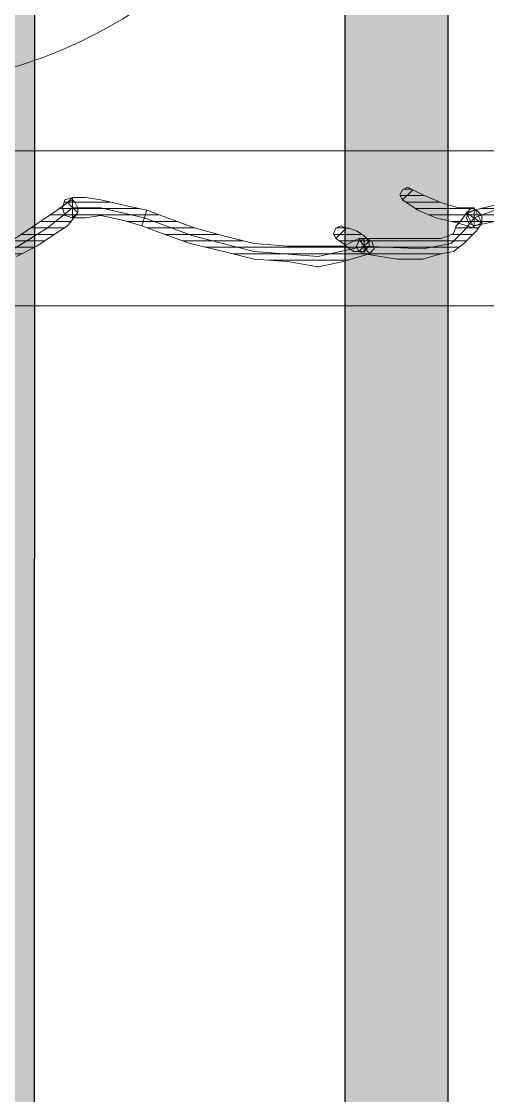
# Model space of a CAD drawing. Header units: centimetres. Extents: x 54005 to 61405, y 90310 to 94744.
# Drawn here: x 56540.7 to 56549.72, y 92815.06 to 92835.84 of the extents above; entities that cross this region are included whole.
import ezdxf

# ---------------------------------------------------------------- set-up
doc = ezdxf.new("R2010")
doc.units = ezdxf.units.CM
doc.header["$LTSCALE"] = 25
doc.linetypes.add('DASHDOT2', pattern=[0.5, 0.25, -0.125, 0, -0.125])
doc.layers.get('0').update_dxf_attribs({"lineweight": 0})
doc.layers.add('BA_axis', color=5, linetype='DASHDOT2')
doc.layers.add('OC-Mutfak_Ekipman', color=252, linetype='Continuous')
pattern_1 = [(360, (-5108.51305, -673.59423), (1e-16, 0.125), [25])]

# ---------------------------------------------------------------- blocks, each defined once
blk = doc.blocks.new('salatabar')
at = {"layer": 'OC-Mutfak_Ekipman'}
h = blk.add_hatch(color=256, dxfattribs=at)
h.dxf.hatch_style = 1
h.paths.add_polyline_path([(93530.033, -81107.494, 0.414212), (93531.033, -81108.494, 0.41421), (93532.033, -81107.494), (93532.045, -80959.494, 0.414217), (93531.045, -80958.494, 0.414216), (93530.045, -80959.494)])
h.paths.add_polyline_path([(93522.033, -81107.493, 0.414217), (93523.033, -81108.493, 0.414216), (93524.033, -81107.493), (93524.045, -80959.493, 0.414212), (93523.045, -80958.493, 0.41421), (93522.045, -80959.493)])
h.paths.add_polyline_path([(93514.033, -81107.493, 0.414217), (93515.033, -81108.493, 0.41421), (93516.033, -81107.493), (93516.045, -80959.493, 0.414217), (93515.045, -80958.493, 0.41421), (93514.045, -80959.493)])
h.paths.add_polyline_path([(93508.045, -80959.492, 0.414217), (93507.045, -80958.492, 0.41421), (93506.045, -80959.492), (93506.033, -81107.492, 0.414217), (93507.033, -81108.492, 0.41421), (93508.033, -81107.492)])
h.paths.add_polyline_path([(93498.033, -81107.492, 0.414217), (93499.033, -81108.492, 0.41421), (93500.033, -81107.492), (93500.045, -80959.492, 0.414217), (93499.045, -80958.492, 0.41421), (93498.045, -80959.492)])
for p, q in [((93514.045, -80959.493), (93514.033, -81107.493)), ((93516.033, -81107.493), (93516.045, -80959.493)), ((93522.045, -80959.493), (93522.033, -81107.493))]:
    blk.add_line(p, q, dxfattribs=at)
blk = doc.blocks.new('by')
at = {"ltscale": 30}
h = blk.add_hatch(dxfattribs=at)
h.set_pattern_fill('DC_LINES', color=256, scale=0.1, style=0)
h.set_pattern_definition(pattern_1)
edge = h.paths.add_edge_path(flags=0)
edge.add_line((6373.097, 2248.551), (6372.702, 2248.501))
edge.add_line((6372.702, 2248.501), (6372.405, 2248.402))
edge.add_line((6372.405, 2248.402), (6372.009, 2248.253))
edge.add_line((6372.009, 2248.253), (6371.663, 2248.104))
edge.add_line((6371.663, 2248.104), (6371.366, 2247.905))
edge.add_line((6371.366, 2247.905), (6371.069, 2247.706))
edge.add_line((6371.069, 2247.706), (6370.772, 2247.508))
edge.add_line((6370.772, 2247.508), (6370.575, 2247.359))
edge.add_line((6370.575, 2247.359), (6370.377, 2247.557))
edge.add_line((6370.377, 2247.557), (6370.575, 2247.806))
edge.add_line((6370.575, 2247.806), (6370.871, 2248.004))
edge.add_line((6370.871, 2248.004), (6371.168, 2248.203))
edge.add_line((6371.168, 2248.203), (6371.564, 2248.402))
edge.add_line((6371.564, 2248.402), (6371.91, 2248.551))
edge.add_line((6371.91, 2248.551), (6372.306, 2248.7))
edge.add_line((6372.306, 2248.7), (6372.702, 2248.799))
edge.add_line((6372.702, 2248.799), (6373.097, 2248.849))
h = blk.add_hatch(dxfattribs=at)
h.set_pattern_fill('DC_LINES', color=256, scale=0.1, style=0)
h.set_pattern_definition(pattern_1)
edge = h.paths.add_edge_path(flags=0)
edge.add_line((6370.475, 2247.657), (6370.377, 2247.557))
edge.add_line((6370.377, 2247.557), (6370.575, 2247.806))
edge.add_line((6370.575, 2247.806), (6370.871, 2248.004))
edge.add_line((6370.871, 2248.004), (6371.168, 2248.203))
edge.add_line((6371.168, 2248.203), (6371.564, 2248.402))
edge.add_line((6371.564, 2248.402), (6371.91, 2248.551))
edge.add_line((6371.91, 2248.551), (6372.306, 2248.7))
edge.add_line((6372.306, 2248.7), (6372.702, 2248.799))
edge.add_line((6372.702, 2248.799), (6373.097, 2248.849))
edge.add_line((6373.097, 2248.849), (6373.097, 2248.551))
edge.add_line((6373.097, 2248.551), (6372.702, 2248.501))
edge.add_line((6372.702, 2248.501), (6372.405, 2248.402))
edge.add_line((6372.405, 2248.402), (6372.009, 2248.253))
edge.add_line((6372.009, 2248.253), (6371.663, 2248.104))
edge.add_line((6371.663, 2248.104), (6371.366, 2247.905))
edge.add_line((6371.366, 2247.905), (6371.069, 2247.706))
edge.add_line((6371.069, 2247.706), (6370.772, 2247.508))
edge.add_line((6370.772, 2247.508), (6370.575, 2247.359))
edge.add_line((6370.575, 2247.359), (6370.475, 2247.259))
edge.add_line((6370.475, 2247.259), (6370.575, 2247.359))
edge.add_line((6370.575, 2247.359), (6370.475, 2247.309))
edge.add_line((6370.475, 2247.309), (6370.426, 2247.359))
edge.add_line((6370.426, 2247.359), (6370.377, 2247.458))
edge.add_line((6370.377, 2247.458), (6370.377, 2247.557))
h = blk.add_hatch(dxfattribs=at)
h.set_pattern_fill('DC_LINES', color=256, scale=0.1, style=0)
h.set_pattern_definition(pattern_1)
edge = h.paths.add_edge_path(flags=0)
edge.add_line((6364.934, 2248.054), (6364.836, 2248.054))
edge.add_line((6364.836, 2248.054), (6364.192, 2248.054))
edge.add_line((6364.192, 2248.054), (6363.697, 2248.054))
edge.add_line((6363.697, 2248.054), (6363.351, 2248.054))
edge.add_line((6363.351, 2248.054), (6363.203, 2248.004))
edge.add_line((6363.203, 2248.004), (6363.104, 2247.955))
edge.add_line((6363.104, 2247.955), (6363.054, 2247.806))
edge.add_line((6363.054, 2247.806), (6362.955, 2247.706))
edge.add_line((6362.955, 2247.706), (6362.856, 2247.557))
edge.add_line((6362.856, 2247.557), (6362.559, 2247.756))
edge.add_line((6362.559, 2247.756), (6362.658, 2247.905))
edge.add_line((6362.658, 2247.905), (6362.758, 2248.004))
edge.add_line((6362.758, 2248.004), (6362.906, 2248.153))
edge.add_line((6362.906, 2248.153), (6363.104, 2248.302))
edge.add_line((6363.104, 2248.302), (6363.351, 2248.352))
edge.add_line((6363.351, 2248.352), (6363.697, 2248.451))
edge.add_line((6363.697, 2248.451), (6364.192, 2248.451))
edge.add_line((6364.192, 2248.451), (6364.836, 2248.352))
edge.add_line((6364.836, 2248.352), (6364.736, 2248.352))
edge.add_line((6364.736, 2248.352), (6364.836, 2248.352))
edge.add_line((6364.836, 2248.352), (6364.934, 2248.302))
edge.add_line((6364.934, 2248.302), (6364.984, 2248.203))
edge.add_line((6364.984, 2248.203), (6364.934, 2248.104))
edge.add_line((6364.934, 2248.104), (6364.836, 2248.054))
h = blk.add_hatch(dxfattribs=at)
h.set_pattern_fill('DC_LINES', color=256, scale=0.1, style=0)
h.set_pattern_definition(pattern_1)
edge = h.paths.add_edge_path(flags=0)
edge.add_line((6362.708, 2247.458), (6362.559, 2247.756))
edge.add_line((6362.559, 2247.756), (6362.658, 2247.905))
edge.add_line((6362.658, 2247.905), (6362.758, 2248.004))
edge.add_line((6362.758, 2248.004), (6362.906, 2248.153))
edge.add_line((6362.906, 2248.153), (6363.104, 2248.302))
edge.add_line((6363.104, 2248.302), (6363.351, 2248.352))
edge.add_line((6363.351, 2248.352), (6363.697, 2248.451))
edge.add_line((6363.697, 2248.451), (6364.192, 2248.451))
edge.add_line((6364.192, 2248.451), (6364.836, 2248.352))
edge.add_line((6364.836, 2248.352), (6364.836, 2248.054))
edge.add_line((6364.836, 2248.054), (6364.192, 2248.054))
edge.add_line((6364.192, 2248.054), (6363.697, 2248.054))
edge.add_line((6363.697, 2248.054), (6363.351, 2248.054))
edge.add_line((6363.351, 2248.054), (6363.203, 2248.004))
edge.add_line((6363.203, 2248.004), (6363.104, 2247.955))
edge.add_line((6363.104, 2247.955), (6363.054, 2247.806))
edge.add_line((6363.054, 2247.806), (6362.955, 2247.706))
edge.add_line((6362.955, 2247.706), (6362.856, 2247.557))
edge.add_line((6362.856, 2247.557), (6362.708, 2247.855))
edge.add_line((6362.708, 2247.855), (6362.856, 2247.557))
edge.add_line((6362.856, 2247.557), (6362.758, 2247.458))
edge.add_line((6362.758, 2247.458), (6362.658, 2247.508))
edge.add_line((6362.658, 2247.508), (6362.559, 2247.607))
edge.add_line((6362.559, 2247.607), (6362.559, 2247.756))
h = blk.add_hatch(dxfattribs=at)
h.set_pattern_fill('DC_LINES', color=256, scale=0.1, style=0)
h.set_pattern_definition(pattern_1)
edge = h.paths.add_edge_path(flags=0)
edge.add_line((6364.836, 2248.352), (6364.736, 2248.352))
edge.add_line((6364.736, 2248.352), (6365.231, 2248.501))
edge.add_line((6365.231, 2248.501), (6365.726, 2248.6))
edge.add_line((6365.726, 2248.6), (6366.32, 2248.501))
edge.add_line((6366.32, 2248.501), (6366.963, 2248.451))
edge.add_line((6366.963, 2248.451), (6367.556, 2248.302))
edge.add_line((6367.556, 2248.302), (6368.2, 2248.153))
edge.add_line((6368.2, 2248.153), (6368.744, 2247.955))
edge.add_line((6368.744, 2247.955), (6369.139, 2247.806))
edge.add_line((6369.139, 2247.806), (6369.041, 2247.508))
edge.add_line((6369.041, 2247.508), (6368.645, 2247.657))
edge.add_line((6368.645, 2247.657), (6368.1, 2247.855))
edge.add_line((6368.1, 2247.855), (6367.556, 2248.004))
edge.add_line((6367.556, 2248.004), (6366.963, 2248.153))
edge.add_line((6366.963, 2248.153), (6366.32, 2248.203))
edge.add_line((6366.32, 2248.203), (6365.726, 2248.203))
edge.add_line((6365.726, 2248.203), (6365.231, 2248.203))
edge.add_line((6365.231, 2248.203), (6364.934, 2248.054))
edge.add_line((6364.934, 2248.054), (6364.836, 2248.054))
edge.add_line((6364.836, 2248.054), (6364.934, 2248.054))
edge.add_line((6364.934, 2248.054), (6364.786, 2248.054))
edge.add_line((6364.786, 2248.054), (6364.687, 2248.104))
edge.add_line((6364.687, 2248.104), (6364.637, 2248.253))
edge.add_line((6364.637, 2248.253), (6364.736, 2248.352))
h = blk.add_hatch(dxfattribs=at)
h.set_pattern_fill('DC_LINES', color=256, scale=0.1, style=0)
h.set_pattern_definition(pattern_1)
edge = h.paths.add_edge_path(flags=0)
edge.add_line((6369.041, 2247.508), (6368.645, 2247.657))
edge.add_line((6368.645, 2247.657), (6368.1, 2247.855))
edge.add_line((6368.1, 2247.855), (6367.556, 2248.004))
edge.add_line((6367.556, 2248.004), (6366.963, 2248.153))
edge.add_line((6366.963, 2248.153), (6366.32, 2248.203))
edge.add_line((6366.32, 2248.203), (6365.726, 2248.203))
edge.add_line((6365.726, 2248.203), (6365.231, 2248.203))
edge.add_line((6365.231, 2248.203), (6364.934, 2248.054))
edge.add_line((6364.934, 2248.054), (6364.736, 2248.352))
edge.add_line((6364.736, 2248.352), (6365.231, 2248.501))
edge.add_line((6365.231, 2248.501), (6365.726, 2248.6))
edge.add_line((6365.726, 2248.6), (6366.32, 2248.501))
edge.add_line((6366.32, 2248.501), (6366.963, 2248.451))
edge.add_line((6366.963, 2248.451), (6367.556, 2248.302))
edge.add_line((6367.556, 2248.302), (6368.2, 2248.153))
edge.add_line((6368.2, 2248.153), (6368.744, 2247.955))
edge.add_line((6368.744, 2247.955), (6369.139, 2247.806))
h = blk.add_hatch(dxfattribs=at)
h.set_pattern_fill('DC_LINES', color=256, scale=0.1, style=0)
h.set_pattern_definition(pattern_1)
edge = h.paths.add_edge_path(flags=0)
edge.add_line((6365.181, 2247.855), (6365.133, 2247.855))
edge.add_line((6365.133, 2247.855), (6364.984, 2247.905))
edge.add_line((6364.984, 2247.905), (6364.836, 2248.004))
edge.add_line((6364.836, 2248.004), (6364.736, 2248.104))
edge.add_line((6364.736, 2248.104), (6364.934, 2248.302))
edge.add_line((6364.934, 2248.302), (6365.033, 2248.302))
edge.add_line((6365.033, 2248.302), (6365.181, 2248.203))
edge.add_line((6365.181, 2248.203), (6365.231, 2248.153))
edge.add_line((6365.231, 2248.153), (6365.38, 2248.054))
h = blk.add_hatch(dxfattribs=at)
h.set_pattern_fill('DC_LINES', color=256, scale=0.1, style=0)
h.set_pattern_definition(pattern_1)
edge = h.paths.add_edge_path(flags=0)
edge.add_line((6365.38, 2248.054), (6365.429, 2247.955))
edge.add_line((6365.429, 2247.955), (6365.38, 2247.855))
edge.add_line((6365.38, 2247.855), (6365.281, 2247.806))
edge.add_line((6365.281, 2247.806), (6365.181, 2247.855))
h = blk.add_hatch(dxfattribs=at)
h.set_pattern_fill('DC_LINES', color=256, scale=0.1, style=0)
h.set_pattern_definition(pattern_1)
edge = h.paths.add_edge_path(flags=0)
edge.add_line((6362.856, 2247.557), (6362.708, 2247.508))
edge.add_line((6362.708, 2247.508), (6362.312, 2247.408))
edge.add_line((6362.312, 2247.408), (6361.867, 2247.16))
edge.add_line((6361.867, 2247.16), (6361.372, 2246.763))
edge.add_line((6361.372, 2246.763), (6360.878, 2246.365))
edge.add_line((6360.878, 2246.365), (6360.432, 2245.868))
edge.add_line((6360.432, 2245.868), (6360.086, 2245.421))
edge.add_line((6360.086, 2245.421), (6359.789, 2245.074))
edge.add_line((6359.789, 2245.074), (6359.64, 2244.875))
edge.add_line((6359.64, 2244.875), (6359.343, 2245.074))
edge.add_line((6359.343, 2245.074), (6359.492, 2245.272))
edge.add_line((6359.492, 2245.272), (6359.789, 2245.62))
edge.add_line((6359.789, 2245.62), (6360.234, 2246.067))
edge.add_line((6360.234, 2246.067), (6360.679, 2246.564))
edge.add_line((6360.679, 2246.564), (6361.175, 2247.061))
edge.add_line((6361.175, 2247.061), (6361.669, 2247.458))
edge.add_line((6361.669, 2247.458), (6362.214, 2247.706))
edge.add_line((6362.214, 2247.706), (6362.708, 2247.806))
edge.add_line((6362.708, 2247.806), (6362.559, 2247.756))
edge.add_line((6362.559, 2247.756), (6362.708, 2247.806))
edge.add_line((6362.708, 2247.806), (6362.806, 2247.756))
edge.add_line((6362.806, 2247.756), (6362.856, 2247.657))
edge.add_line((6362.856, 2247.657), (6362.806, 2247.557))
edge.add_line((6362.806, 2247.557), (6362.708, 2247.508))
h = blk.add_hatch(dxfattribs=at)
h.set_pattern_fill('DC_LINES', color=256, scale=0.1, style=0)
h.set_pattern_definition(pattern_1)
edge = h.paths.add_edge_path(flags=0)
edge.add_line((6363.895, 2247.11), (6363.697, 2247.21))
edge.add_line((6363.697, 2247.21), (6363.351, 2247.359))
edge.add_line((6363.351, 2247.359), (6363.005, 2247.458))
edge.add_line((6363.005, 2247.458), (6362.708, 2247.458))
edge.add_line((6362.708, 2247.458), (6362.708, 2247.855))
edge.add_line((6362.708, 2247.855), (6363.005, 2247.756))
edge.add_line((6363.005, 2247.756), (6363.45, 2247.657))
edge.add_line((6363.45, 2247.657), (6363.797, 2247.508))
edge.add_line((6363.797, 2247.508), (6364.093, 2247.309))
h = blk.add_hatch(dxfattribs=at)
h.set_pattern_fill('DC_LINES', color=256, scale=0.1, style=0)
h.set_pattern_definition(pattern_1)
edge = h.paths.add_edge_path(flags=0)
edge.add_line((6370.575, 2247.359), (6370.475, 2247.259))
edge.add_line((6370.475, 2247.259), (6370.228, 2247.259))
edge.add_line((6370.228, 2247.259), (6369.931, 2247.309))
edge.add_line((6369.931, 2247.309), (6369.486, 2247.408))
edge.add_line((6369.486, 2247.408), (6369.041, 2247.508))
edge.add_line((6369.041, 2247.508), (6369.139, 2247.806))
edge.add_line((6369.139, 2247.806), (6369.486, 2247.706))
edge.add_line((6369.486, 2247.706), (6369.931, 2247.607))
edge.add_line((6369.931, 2247.607), (6370.228, 2247.657))
edge.add_line((6370.228, 2247.657), (6370.475, 2247.657))
edge.add_line((6370.475, 2247.657), (6370.377, 2247.557))
edge.add_line((6370.377, 2247.557), (6370.475, 2247.657))
edge.add_line((6370.475, 2247.657), (6370.624, 2247.607))
edge.add_line((6370.624, 2247.607), (6370.674, 2247.458))
edge.add_line((6370.674, 2247.458), (6370.624, 2247.309))
edge.add_line((6370.624, 2247.309), (6370.475, 2247.259))
h = blk.add_hatch(dxfattribs=at)
h.set_pattern_fill('DC_LINES', color=256, scale=0.1, style=0)
h.set_pattern_definition(pattern_1)
edge = h.paths.add_edge_path(flags=0)
edge.add_line((6369.139, 2247.806), (6369.486, 2247.706))
edge.add_line((6369.486, 2247.706), (6369.931, 2247.607))
edge.add_line((6369.931, 2247.607), (6370.228, 2247.657))
edge.add_line((6370.228, 2247.657), (6370.475, 2247.657))
edge.add_line((6370.475, 2247.657), (6370.475, 2247.259))
edge.add_line((6370.475, 2247.259), (6370.228, 2247.259))
edge.add_line((6370.228, 2247.259), (6369.931, 2247.309))
edge.add_line((6369.931, 2247.309), (6369.486, 2247.408))
edge.add_line((6369.486, 2247.408), (6369.041, 2247.508))
h = blk.add_hatch(dxfattribs=at)
h.set_pattern_fill('DC_LINES', color=256, scale=0.1, style=0)
h.set_pattern_definition(pattern_1)
edge = h.paths.add_edge_path(flags=0)
edge.add_line((6364.093, 2247.309), (6364.142, 2247.21))
edge.add_line((6364.142, 2247.21), (6364.093, 2247.11))
edge.add_line((6364.093, 2247.11), (6363.994, 2247.061))
edge.add_line((6363.994, 2247.061), (6363.895, 2247.11))
for p, q in [((6363.351, 2248.352, -4.505), (6363.697, 2248.451, -4.505)), ((6363.351, 2248.352, -4.505), (6363.697, 2248.451, -4.505)), ((6363.697, 2248.451, -4.505), (6364.192, 2248.451, -4.505)), ((6363.697, 2248.451, -4.505), (6364.192, 2248.451, -4.505)), ((6364.192, 2248.451, -4.505), (6364.836, 2248.352, -4.505)), ((6364.192, 2248.451, -4.505), (6364.836, 2248.352, -4.505)), ((6364.736, 2248.352, -4.505), (6365.231, 2248.501, -4.505)), ((6364.736, 2248.352, -4.505), (6365.231, 2248.501, -4.505)), ((6365.231, 2248.501, -4.505), (6365.726, 2248.6, -4.505)), ((6365.231, 2248.501, -4.505), (6365.726, 2248.6, -4.505)), ((6365.726, 2248.6, -4.505), (6366.32, 2248.501, -4.505)), ((6365.726, 2248.6, -4.505), (6366.32, 2248.501, -4.505)), ((6366.32, 2248.501, -4.505), (6366.963, 2248.451, -4.505)), ((6366.32, 2248.501, -4.505), (6366.963, 2248.451, -4.505)), ((6366.963, 2248.451, -4.505), (6367.556, 2248.302, -4.505)), ((6366.963, 2248.451, -4.505), (6367.556, 2248.302, -4.505)), ((6362.906, 2248.153, -4.505), (6363.104, 2248.302, -4.505)), ((6362.906, 2248.153, -4.505), (6363.104, 2248.302, -4.505)), ((6363.104, 2248.302, -4.505), (6363.351, 2248.352, -4.505)), ((6363.104, 2248.302, -4.505), (6363.351, 2248.352, -4.505)), ((6363.153, 2248.153, -4.505), (6363.697, 2248.253, -4.505)), ((6363.697, 2248.253, -4.505), (6364.836, 2248.203, -4.505)), ((6364.637, 2248.253, -4.505), (6364.736, 2248.352, -4.505)), ((6364.687, 2248.104, -4.505), (6364.637, 2248.253, -4.505)), ((6364.836, 2248.352, -4.505), (6364.736, 2248.352, -4.505)), ((6364.736, 2248.352, -4.505), (6364.836, 2248.352, -4.505)), ((6364.934, 2248.054, -4.505), (6364.736, 2248.352, -4.505)), ((6364.836, 2248.352, -4.505), (6364.736, 2248.352, -4.505)), ((6364.736, 2248.352, -4.505), (6364.836, 2248.352, -4.505)), ((6364.934, 2248.302, -4.505), (6364.736, 2248.104, -4.505)), ((6364.736, 2248.104, -4.505), (6364.934, 2248.302, -4.505)), ((6364.736, 2248.203, -4.505), (6364.786, 2248.253, -4.505)), ((6364.736, 2248.104, -4.505), (6364.736, 2248.203, -4.505)), ((6364.786, 2248.253, -4.505), (6364.836, 2248.302, -4.505)), ((6364.836, 2248.203, -4.505), (6365.726, 2248.402, -4.505)), ((6364.836, 2248.352, -4.505), (6364.934, 2248.302, -4.505)), ((6364.836, 2248.352, -4.505), (6364.836, 2248.054, -4.505)), ((6364.836, 2248.352, -4.505), (6364.836, 2248.352, -4.505)), ((6364.836, 2248.302, -4.505), (6364.934, 2248.302, -4.505)), ((6364.934, 2248.302, -4.505), (6364.984, 2248.203, -4.505)), ((6364.934, 2248.302, -4.505), (6365.033, 2248.302, -4.505)), ((6364.984, 2248.203, -4.505), (6364.934, 2248.104, -4.505)), ((6365.231, 2248.203, -4.505), (6364.934, 2248.054, -4.505)), ((6365.231, 2248.203, -4.505), (6364.934, 2248.054, -4.505)), ((6365.033, 2248.302, -4.505), (6365.181, 2248.203, -4.505)), ((6365.181, 2248.203, -4.505), (6365.231, 2248.153, -4.505)), ((6365.726, 2248.203, -4.505), (6365.231, 2248.203, -4.505)), ((6365.726, 2248.203, -4.505), (6365.231, 2248.203, -4.505)), ((6365.726, 2248.402, -4.505), (6366.963, 2248.302, -4.505)), ((6366.32, 2248.203, -4.505), (6365.726, 2248.203, -4.505)), ((6366.32, 2248.203, -4.505), (6365.726, 2248.203, -4.505)), ((6366.963, 2248.153, -4.505), (6366.32, 2248.203, -4.505)), ((6366.963, 2248.153, -4.505), (6366.32, 2248.203, -4.505)), ((6366.963, 2248.302, -4.505), (6368.15, 2248.004, -4.505)), ((6367.556, 2248.302, -4.505), (6368.2, 2248.153, -4.505)), ((6367.556, 2248.302, -4.505), (6368.2, 2248.153, -4.505)), ((6370.871, 2248.004, -4.505), (6371.168, 2248.203, -4.505)), ((6370.871, 2248.004, -4.505), (6371.168, 2248.203, -4.505)), ((6370.97, 2247.855, -4.505), (6371.613, 2248.253, -4.505)), ((6371.168, 2248.203, -4.505), (6371.564, 2248.402, -4.505)), ((6371.168, 2248.203, -4.505), (6371.564, 2248.402, -4.505)), ((6362.658, 2247.905, -4.505), (6362.758, 2248.004, -4.505)), ((6362.658, 2247.905, -4.505), (6362.758, 2248.004, -4.505)), ((6362.758, 2248.004, -4.505), (6362.906, 2248.153, -4.505)), ((6362.758, 2248.004, -4.505), (6362.906, 2248.153, -4.505)), ((6362.906, 2247.905, -4.505), (6363.153, 2248.153, -4.505)), ((6363.203, 2248.004, -4.505), (6363.104, 2247.955, -4.505)), ((6363.203, 2248.004, -4.505), (6363.104, 2247.955, -4.505)), ((6363.351, 2248.054, -4.505), (6363.203, 2248.004, -4.505)), ((6363.351, 2248.054, -4.505), (6363.203, 2248.004, -4.505)), ((6363.697, 2248.054, -4.505), (6363.351, 2248.054, -4.505)), ((6363.697, 2248.054, -4.505), (6363.351, 2248.054, -4.505)), ((6364.192, 2248.054, -4.505), (6363.697, 2248.054, -4.505)), ((6364.192, 2248.054, -4.505), (6363.697, 2248.054, -4.505)), ((6364.836, 2248.054, -4.505), (6364.192, 2248.054, -4.505)), ((6364.836, 2248.054, -4.505), (6364.192, 2248.054, -4.505)), ((6364.786, 2248.054, -4.505), (6364.687, 2248.104, -4.505)), ((6364.736, 2248.104, -4.505), (6364.736, 2248.104, -4.505)), ((6364.836, 2248.004, -4.505), (6364.736, 2248.104, -4.505)), ((6364.934, 2248.054, -4.505), (6364.786, 2248.054, -4.505)), ((6364.934, 2248.104, -4.505), (6364.836, 2248.054, -4.505)), ((6364.934, 2248.054, -4.505), (6364.836, 2248.054, -4.505)), ((6364.836, 2248.054, -4.505), (6364.934, 2248.054, -4.505)), ((6364.934, 2248.054, -4.505), (6364.836, 2248.054, -4.505)), ((6364.836, 2248.054, -4.505), (6364.934, 2248.054, -4.505)), ((6364.984, 2247.905, -4.505), (6364.836, 2248.004, -4.505)), ((6364.934, 2248.054, -4.505), (6364.934, 2248.054, -4.505)), ((6365.38, 2248.054, -4.505), (6365.181, 2247.855, -4.505)), ((6365.181, 2247.855, -4.505), (6365.38, 2248.054, -4.505)), ((6365.231, 2248.153, -4.505), (6365.38, 2248.054, -4.505)), ((6365.38, 2248.054, -4.505), (6365.429, 2247.955, -4.505)), ((6365.38, 2248.054, -4.505), (6365.38, 2248.054, -4.505)), ((6367.556, 2248.004, -4.505), (6366.963, 2248.153, -4.505)), ((6367.556, 2248.004, -4.505), (6366.963, 2248.153, -4.505)), ((6368.1, 2247.855, -4.505), (6367.556, 2248.004, -4.505)), ((6368.1, 2247.855, -4.505), (6367.556, 2248.004, -4.505)), ((6368.15, 2248.004, -4.505), (6369.091, 2247.657, -4.505)), ((6368.2, 2248.153, -4.505), (6368.744, 2247.955, -4.505)), ((6368.2, 2248.153, -4.505), (6368.744, 2247.955, -4.505)), ((6370.575, 2247.806, -4.505), (6370.871, 2248.004, -4.505)), ((6370.575, 2247.806, -4.505), (6370.871, 2248.004, -4.505)), ((6371.663, 2248.104, -4.505), (6371.366, 2247.905, -4.505)), ((6371.663, 2248.104, -4.505), (6371.366, 2247.905, -4.505)), ((6362.214, 2247.706, -4.505), (6362.708, 2247.806, -4.505)), ((6362.559, 2247.756, -4.505), (6362.658, 2247.905, -4.505)), ((6362.559, 2247.756, -4.505), (6362.658, 2247.905, -4.505)), ((6362.708, 2247.806, -4.505), (6362.559, 2247.756, -4.505)), ((6362.559, 2247.756, -4.505), (6362.708, 2247.806, -4.505)), ((6362.708, 2247.657, -4.505), (6362.906, 2247.905, -4.505)), ((6362.856, 2247.557, -4.505), (6362.708, 2247.855, -4.505)), ((6362.708, 2247.855, -4.505), (6362.856, 2247.557, -4.505)), ((6362.708, 2247.458, -4.505), (6362.708, 2247.855, -4.505)), ((6362.708, 2247.855, -4.505), (6363.005, 2247.756, -4.505)), ((6362.708, 2247.806, -4.505), (6362.806, 2247.756, -4.505)), ((6363.054, 2247.806, -4.505), (6362.955, 2247.706, -4.505)), ((6363.054, 2247.806, -4.505), (6362.955, 2247.706, -4.505)), ((6363.104, 2247.955, -4.505), (6363.054, 2247.806, -4.505)), ((6363.104, 2247.955, -4.505), (6363.054, 2247.806, -4.505)), ((6365.133, 2247.855, -4.505), (6364.984, 2247.905, -4.505)), ((6365.181, 2247.855, -4.505), (6365.133, 2247.855, -4.505)), ((6365.181, 2247.855, -4.505), (6365.181, 2247.855, -4.505)), ((6365.281, 2247.806, -4.505), (6365.181, 2247.855, -4.505)), ((6365.38, 2247.855, -4.505), (6365.281, 2247.806, -4.505)), ((6365.429, 2247.955, -4.505), (6365.38, 2247.855, -4.505)), ((6368.645, 2247.657, -4.505), (6368.1, 2247.855, -4.505)), ((6368.645, 2247.657, -4.505), (6368.1, 2247.855, -4.505)), ((6368.744, 2247.955, -4.505), (6369.139, 2247.806, -4.505)), ((6368.744, 2247.955, -4.505), (6369.139, 2247.806, -4.505)), ((6369.139, 2247.806, -4.505), (6369.041, 2247.508, -4.505)), ((6369.139, 2247.806, -4.505), (6369.041, 2247.508, -4.505)), ((6369.041, 2247.508, -4.505), (6369.139, 2247.806, -4.505)), ((6369.041, 2247.508, -4.505), (6369.139, 2247.806, -4.505)), ((6369.139, 2247.806, -4.505), (6369.139, 2247.806, -4.505)), ((6369.139, 2247.806, -4.505), (6369.486, 2247.706, -4.505)), ((6369.139, 2247.806, -4.505), (6369.139, 2247.806, -4.505)), ((6369.139, 2247.806, -4.505), (6369.486, 2247.706, -4.505)), ((6369.139, 2247.806, -4.505), (6369.139, 2247.806, -4.505)), ((6370.377, 2247.557, -4.505), (6370.575, 2247.806, -4.505)), ((6370.377, 2247.557, -4.505), (6370.575, 2247.806, -4.505)), ((6370.475, 2247.458, -4.505), (6370.97, 2247.855, -4.505)), ((6371.366, 2247.905, -4.505), (6371.069, 2247.706, -4.505)), ((6371.366, 2247.905, -4.505), (6371.069, 2247.706, -4.505)), ((6361.768, 2247.309, -4.505), (6362.708, 2247.657, -4.505)), ((6362.856, 2247.557, -4.505), (6362.559, 2247.756, -4.505)), ((6362.708, 2247.458, -4.505), (6362.559, 2247.756, -4.505)), ((6362.559, 2247.607, -4.505), (6362.559, 2247.756, -4.505)), ((6362.559, 2247.756, -4.505), (6362.708, 2247.458, -4.505)), ((6362.658, 2247.508, -4.505), (6362.559, 2247.607, -4.505)), ((6362.806, 2247.756, -4.505), (6362.856, 2247.657, -4.505)), ((6362.856, 2247.657, -4.505), (6362.806, 2247.557, -4.505)), ((6362.955, 2247.706, -4.505), (6362.856, 2247.557, -4.505)), ((6362.955, 2247.706, -4.505), (6362.856, 2247.557, -4.505)), ((6363.005, 2247.756, -4.505), (6363.45, 2247.657, -4.505)), ((6363.45, 2247.657, -4.505), (6363.797, 2247.508, -4.505)), ((6369.041, 2247.508, -4.505), (6368.645, 2247.657, -4.505)), ((6369.041, 2247.508, -4.505), (6368.645, 2247.657, -4.505)), ((6369.091, 2247.657, -4.505), (6369.931, 2247.458, -4.505)), ((6369.486, 2247.706, -4.505), (6369.931, 2247.607, -4.505)), ((6369.486, 2247.706, -4.505), (6369.931, 2247.607, -4.505)), ((6369.931, 2247.607, -4.505), (6370.228, 2247.657, -4.505)), ((6369.931, 2247.607, -4.505), (6370.228, 2247.657, -4.505)), ((6370.228, 2247.657, -4.505), (6370.475, 2247.657, -4.505)), ((6370.228, 2247.657, -4.505), (6370.475, 2247.657, -4.505)), ((6370.475, 2247.657, -4.505), (6370.377, 2247.557, -4.505)), ((6370.377, 2247.557, -4.505), (6370.475, 2247.657, -4.505)), ((6370.475, 2247.657, -4.505), (6370.377, 2247.557, -4.505)), ((6370.377, 2247.557, -4.505), (6370.475, 2247.657, -4.505)), ((6370.475, 2247.657, -4.505), (6370.475, 2247.657, -4.505)), ((6370.475, 2247.657, -4.505), (6370.624, 2247.607, -4.505)), ((6370.475, 2247.657, -4.505), (6370.475, 2247.259, -4.505)), ((6370.624, 2247.607, -4.505), (6370.674, 2247.458, -4.505)), ((6371.069, 2247.706, -4.505), (6370.772, 2247.508, -4.505)), ((6371.069, 2247.706, -4.505), (6370.772, 2247.508, -4.505)), ((6362.708, 2247.508, -4.505), (6362.312, 2247.408, -4.505)), ((6362.758, 2247.458, -4.505), (6362.658, 2247.508, -4.505)), ((6362.856, 2247.557, -4.505), (6362.708, 2247.508, -4.505)), ((6362.806, 2247.557, -4.505), (6362.708, 2247.508, -4.505)), ((6362.708, 2247.508, -4.505), (6362.856, 2247.557, -4.505)), ((6362.708, 2247.458, -4.505), (6362.708, 2247.458, -4.505)), ((6363.005, 2247.458, -4.505), (6362.708, 2247.458, -4.505)), ((6362.856, 2247.557, -4.505), (6362.758, 2247.458, -4.505)), ((6362.856, 2247.557, -4.505), (6362.856, 2247.557, -4.505)), ((6363.351, 2247.359, -4.505), (6363.005, 2247.458, -4.505)), ((6363.797, 2247.508, -4.505), (6364.093, 2247.309, -4.505)), ((6369.041, 2247.508, -4.505), (6369.041, 2247.508, -4.505)), ((6369.041, 2247.508, -4.505), (6369.041, 2247.508, -4.505)), ((6369.486, 2247.408, -4.505), (6369.041, 2247.508, -4.505)), ((6369.486, 2247.408, -4.505), (6369.041, 2247.508, -4.505)), ((6369.041, 2247.508, -4.505), (6369.041, 2247.508, -4.505)), ((6369.931, 2247.309, -4.505), (6369.486, 2247.408, -4.505)), ((6369.931, 2247.309, -4.505), (6369.486, 2247.408, -4.505)), ((6369.931, 2247.458, -4.505), (6370.475, 2247.458, -4.505)), ((6370.575, 2247.359, -4.505), (6370.377, 2247.557, -4.505)), ((6370.377, 2247.458, -4.505), (6370.377, 2247.557, -4.505)), ((6370.426, 2247.359, -4.505), (6370.377, 2247.458, -4.505)), ((6370.772, 2247.508, -4.505), (6370.575, 2247.359, -4.505)), ((6370.772, 2247.508, -4.505), (6370.575, 2247.359, -4.505)), ((6370.674, 2247.458, -4.505), (6370.624, 2247.309, -4.505)), ((6363.697, 2247.21, -4.505), (6363.351, 2247.359, -4.505)), ((6363.895, 2247.11, -4.505), (6363.697, 2247.21, -4.505)), ((6364.093, 2247.309, -4.505), (6363.895, 2247.11, -4.505)), ((6363.895, 2247.11, -4.505), (6364.093, 2247.309, -4.505)), ((6364.093, 2247.309, -4.505), (6364.142, 2247.21, -4.505)), ((6364.093, 2247.309, -4.505), (6364.093, 2247.309, -4.505)), ((6364.142, 2247.21, -4.505), (6364.093, 2247.11, -4.505)), ((6370.228, 2247.259, -4.505), (6369.931, 2247.309, -4.505)), ((6370.228, 2247.259, -4.505), (6369.931, 2247.309, -4.505)), ((6370.475, 2247.259, -4.505), (6370.228, 2247.259, -4.505)), ((6370.475, 2247.259, -4.505), (6370.228, 2247.259, -4.505)), ((6370.475, 2247.309, -4.505), (6370.426, 2247.359, -4.505)), ((6370.575, 2247.359, -4.505), (6370.475, 2247.259, -4.505)), ((6370.475, 2247.259, -4.505), (6370.575, 2247.359, -4.505)), ((6370.575, 2247.359, -4.505), (6370.475, 2247.309, -4.505)), ((6370.575, 2247.359, -4.505), (6370.475, 2247.259, -4.505)), ((6370.475, 2247.259, -4.505), (6370.575, 2247.359, -4.505)), ((6370.624, 2247.309, -4.505), (6370.475, 2247.259, -4.505)), ((6370.575, 2247.359, -4.505), (6370.575, 2247.359, -4.505)), ((6363.895, 2247.11, -4.505), (6363.895, 2247.11, -4.505)), ((6363.994, 2247.061, -4.505), (6363.895, 2247.11, -4.505)), ((6364.093, 2247.11, -4.505), (6363.994, 2247.061, -4.505))]:
    blk.add_line(p, q, dxfattribs=at)
at = {"ltscale": 30, "elevation": -4.505}
blk.add_lwpolyline([(6387.358, 2196.359), (6350.358, 2196.359), (6350.358, 2249.359), (6387.358, 2249.359)], close=True, dxfattribs=at)
blk.add_lwpolyline([(6379.358, 2199.359), (6358.358, 2199.359, -0.414214), (6353.358, 2204.359), (6353.358, 2241.359, -0.414214), (6358.358, 2246.359), (6379.358, 2246.359, -0.414214), (6384.358, 2241.359), (6384.358, 2204.359, -0.414214)], format="xyb", close=True, dxfattribs=at)
at = {"ltscale": 30}
blk.add_circle((6374.178, 2236.112, -4.505), 9, dxfattribs=at)

msp = doc.modelspace()

# ---------------------------------------------------------------- block references
at = {"rotation": 180}
msp.add_blockref('by', (62912.166, 95079.693, 4.505), dxfattribs=at)
at = {"layer": 'BA_axis', "linetype": 'ByBlock', "rotation": 180}
msp.add_blockref('salatabar', (150062.995, 11786.816), dxfattribs=at)

doc.saveas('drawing.dxf')
